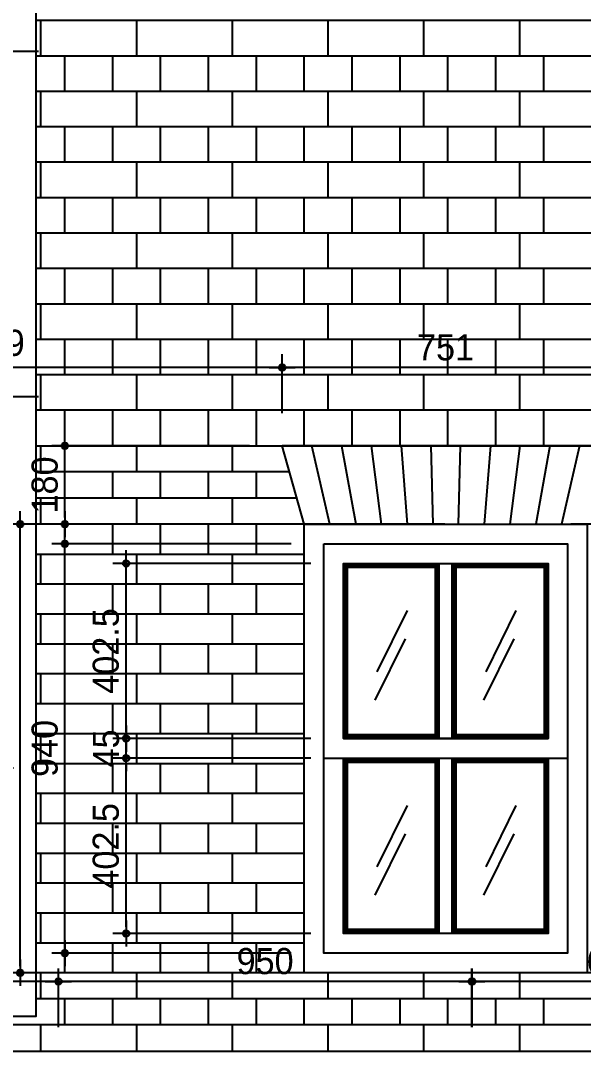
# Model space of a CAD drawing. Extents: x 206170 to 218785, y -171230 to -162320.
# Drawn here: x 210436 to 211729, y -169727 to -167360 of the extents above; entities that cross this region are included whole.
import ezdxf

# ---------------------------------------------------------------- set-up
doc = ezdxf.new("R2010")
doc.units = 0
doc.header["$LTSCALE"] = 50
doc.header["$MEASUREMENT"] = 0
doc.header["$PDMODE"] = 35
doc.header["$PDSIZE"] = -10
doc.layers.get('0').update_dxf_attribs({"linetype": 'CONTINUOUS'})
doc.layers.get('DEFPOINTS').update_dxf_attribs({"linetype": 'CONTINUOUS'})
for name, color, linetype in [('COL', 2, 'CONTINUOUS'), ('ele-3', 6, 'CONTINUOUS'), ('h', 5, 'CONTINUOUS'), ('HAT', 5, 'CONTINUOUS'), ('WID', 4, 'CONTINUOUS')]:
    doc.layers.add(name, color=color, linetype=linetype)
doc.styles.add('현창', font='HYWULM_0.TTF')
doc.dimstyles.new('ISO-25', dxfattribs={"dimscale": 20, "dimtxt": 4, "dimasz": 1, "dimexe": 2, "dimexo": 5, "dimtad": 1, "dimlunit": 6, "dimtxsty": '현창', "dimblk": 'DIMDOT', "dimcen": 2.5, "dimadec": 0, "dimazin": 0, "dimtfac": 1, "dimtmove": 0, "dimatfit": 3, "dimldrblk": 'DIMDOT', "dimfxl": 1, "dimarcsym": 0})

# ---------------------------------------------------------------- blocks, each defined once
blk = doc.blocks.new('DIMDOT')
at = {"linetype": 'Continuous'}
blk.add_line((-2, 0), (2, 0), dxfattribs=at)
for radius in [0.5, 0.25]:
    blk.add_circle((0, 0), radius, dxfattribs=at)
blk = doc.blocks.new('*D22')
at = {"color": 0, "lineweight": -2}
for p, q in [((210962.1, -168335.9), (210508, -168335.9)), ((210538, -168500.9), (210538, -168350.9)), ((210962.1, -168515.9), (210508, -168515.9))]:
    blk.add_line(p, q, dxfattribs=at)
at = {"layer": 'DEFPOINTS', "color": 0}
for p in [(210538, -168335.9), (211037.1, -168335.9), (211037.1, -168515.9)]:
    blk.add_point(p, dxfattribs=at)
at = {"color": 0, "lineweight": -2, "xscale": 15, "yscale": 15, "zscale": 15}
for p, rotation in [((210538, -168335.9), 90), ((210538, -168515.9), 270)]:
    blk.add_blockref('DIMDOT', p, dxfattribs=dict(at, rotation=rotation))
at = {"color": 0, "insert": (210491.8, -168425.9), "char_height": 60, "attachment_point": 5, "rotation": 90, "style": '현창'}
blk.add_mtext('180', dxfattribs=at)
blk = doc.blocks.new('*D25')
at = {"color": 0, "lineweight": -2}
for p, q in [((211013, -168515.9), (210405.4, -168515.9)), ((210435.4, -169530.9), (210435.4, -168530.9)), ((211013, -169545.9), (210405.4, -169545.9))]:
    blk.add_line(p, q, dxfattribs=at)
at = {"layer": 'DEFPOINTS', "color": 0}
for p in [(210435.4, -168515.9), (211088, -168515.9), (211088, -169545.9)]:
    blk.add_point(p, dxfattribs=at)
at = {"color": 0, "lineweight": -2, "xscale": 15, "yscale": 15, "zscale": 15}
for p, rotation in [((210435.4, -168515.9), 90), ((210435.4, -169545.9), 270)]:
    blk.add_blockref('DIMDOT', p, dxfattribs=dict(at, rotation=rotation))
at = {"color": 0, "insert": (210384.6, -169030.9), "char_height": 60, "attachment_point": 5, "rotation": 90, "style": '현창'}
blk.add_mtext('1,030', dxfattribs=at)
blk = doc.blocks.new('*D26')
at = {"color": 0, "lineweight": -2}
for p, q in [((211103, -168605.9), (210648.5, -168605.9)), ((210678.5, -168993.4), (210678.5, -168620.9)), ((211103, -169008.4), (210648.5, -169008.4))]:
    blk.add_line(p, q, dxfattribs=at)
at = {"layer": 'DEFPOINTS', "color": 0}
for p in [(210678.5, -168605.9), (211178, -168605.9), (211178, -169008.4)]:
    blk.add_point(p, dxfattribs=at)
at = {"color": 0, "lineweight": -2, "xscale": 15, "yscale": 15, "zscale": 15}
for p, rotation in [((210678.5, -168605.9), 90), ((210678.5, -169008.4), 270)]:
    blk.add_blockref('DIMDOT', p, dxfattribs=dict(at, rotation=rotation))
at = {"color": 0, "insert": (210632.3, -168807.1), "char_height": 60, "attachment_point": 5, "rotation": 90, "style": '현창'}
blk.add_mtext('402.5', dxfattribs=at)
blk = doc.blocks.new('*D27')
at = {"color": 0, "lineweight": -2}
for p, q in [((211058, -168560.9), (210508, -168560.9)), ((210538, -169485.9), (210538, -168575.9)), ((211058, -169500.9), (210508, -169500.9))]:
    blk.add_line(p, q, dxfattribs=at)
at = {"layer": 'DEFPOINTS', "color": 0}
for p in [(210538, -168560.9), (211133, -168560.9), (211133, -169500.9)]:
    blk.add_point(p, dxfattribs=at)
at = {"color": 0, "lineweight": -2, "xscale": 15, "yscale": 15, "zscale": 15}
for p, rotation in [((210538, -168560.9), 90), ((210538, -169500.9), 270)]:
    blk.add_blockref('DIMDOT', p, dxfattribs=dict(at, rotation=rotation))
at = {"color": 0, "insert": (210491.8, -169030.9), "char_height": 60, "attachment_point": 5, "rotation": 90, "style": '현창'}
blk.add_mtext('940', dxfattribs=at)
blk = doc.blocks.new('*D28')
at = {"color": 0, "lineweight": -2}
for p, q in [((210678.5, -168993.4), (210678.5, -168978.4)), ((211103, -169008.4), (210648.5, -169008.4)), ((210678.5, -169053.4), (210678.5, -169008.4)), ((211103, -169053.4), (210648.5, -169053.4)), ((210678.5, -169068.4), (210678.5, -169083.4))]:
    blk.add_line(p, q, dxfattribs=at)
at = {"layer": 'DEFPOINTS', "color": 0}
for p in [(210678.5, -169008.4), (211178, -169008.4), (211178, -169053.4)]:
    blk.add_point(p, dxfattribs=at)
at = {"color": 0, "lineweight": -2, "xscale": 15, "yscale": 15, "zscale": 15}
for p, rotation in [((210678.5, -169008.4), 270), ((210678.5, -169053.4), 90)]:
    blk.add_blockref('DIMDOT', p, dxfattribs=dict(at, rotation=rotation))
at = {"color": 0, "insert": (210632.9, -169030.9), "char_height": 60, "attachment_point": 5, "rotation": 90, "style": '현창'}
blk.add_mtext('45', dxfattribs=at)
blk = doc.blocks.new('*D29')
at = {"color": 0, "lineweight": -2}
for p, q in [((211103, -169053.4), (210648.5, -169053.4)), ((210678.5, -169440.9), (210678.5, -169068.4)), ((211103, -169455.9), (210648.5, -169455.9))]:
    blk.add_line(p, q, dxfattribs=at)
at = {"layer": 'DEFPOINTS', "color": 0}
for p in [(210678.5, -169053.4), (211178, -169053.4), (211178, -169455.9)]:
    blk.add_point(p, dxfattribs=at)
at = {"color": 0, "lineweight": -2, "xscale": 15, "yscale": 15, "zscale": 15}
for p, rotation in [((210678.5, -169053.4), 90), ((210678.5, -169455.9), 270)]:
    blk.add_blockref('DIMDOT', p, dxfattribs=dict(at, rotation=rotation))
at = {"color": 0, "insert": (210632.3, -169254.6), "char_height": 60, "attachment_point": 5, "rotation": 90, "style": '현창'}
blk.add_mtext('402.5', dxfattribs=at)
blk = doc.blocks.new('*D30')
at = {"color": 0, "lineweight": -2}
for p, q in [((211037.1, -168260.9), (211037.1, -168125.9)), ((211788.1, -168260.9), (211788.1, -168125.9)), ((211773.1, -168155.9), (211052.1, -168155.9))]:
    blk.add_line(p, q, dxfattribs=at)
at = {"layer": 'DEFPOINTS', "color": 0}
for p in [(211037.1, -168155.9), (211037.1, -168335.9), (211788.1, -168335.9)]:
    blk.add_point(p, dxfattribs=at)
at = {"color": 0, "lineweight": -2, "xscale": 15, "yscale": 15, "zscale": 15, "rotation": 180}
blk.add_blockref('DIMDOT', (211037.1, -168155.9), dxfattribs=at)
at = {"color": 0, "lineweight": -2, "xscale": 15, "yscale": 15, "zscale": 15}
blk.add_blockref('DIMDOT', (211788.1, -168155.9), dxfattribs=at)
at = {"color": 0, "insert": (211412.6, -168110.3), "char_height": 60, "attachment_point": 5, "style": '현창'}
blk.add_mtext('751', dxfattribs=at)
blk = doc.blocks.new('*D35')
at = {"color": 0, "lineweight": -2}
for p, q in [((209598, -169670.9), (209598, -169535.9)), ((210523, -169670.9), (210523, -169535.9)), ((210508, -169565.9), (209613, -169565.9))]:
    blk.add_line(p, q, dxfattribs=at)
at = {"layer": 'DEFPOINTS', "color": 0}
for p in [(209598, -169565.9), (209598, -169745.9), (210523, -169745.9)]:
    blk.add_point(p, dxfattribs=at)
at = {"color": 0, "lineweight": -2, "xscale": 15, "yscale": 15, "zscale": 15, "rotation": 180}
blk.add_blockref('DIMDOT', (209598, -169565.9), dxfattribs=at)
at = {"color": 0, "lineweight": -2, "xscale": 15, "yscale": 15, "zscale": 15}
blk.add_blockref('DIMDOT', (210523, -169565.9), dxfattribs=at)
at = {"color": 0, "insert": (210060.5, -169519.7), "char_height": 60, "attachment_point": 5, "style": '현창'}
blk.add_mtext('925', dxfattribs=at)
blk = doc.blocks.new('*D36')
at = {"color": 0, "lineweight": -2}
for p, q in [((210523, -169670.9), (210523, -169535.9)), ((211473, -169670.9), (211473, -169535.9)), ((211458, -169565.9), (210538, -169565.9))]:
    blk.add_line(p, q, dxfattribs=at)
at = {"layer": 'DEFPOINTS', "color": 0}
for p in [(210523, -169565.9), (210523, -169745.9), (211473, -169745.9)]:
    blk.add_point(p, dxfattribs=at)
at = {"color": 0, "lineweight": -2, "xscale": 15, "yscale": 15, "zscale": 15, "rotation": 180}
blk.add_blockref('DIMDOT', (210523, -169565.9), dxfattribs=at)
at = {"color": 0, "lineweight": -2, "xscale": 15, "yscale": 15, "zscale": 15}
blk.add_blockref('DIMDOT', (211473, -169565.9), dxfattribs=at)
at = {"color": 0, "insert": (210998, -169519.6), "char_height": 60, "attachment_point": 5, "style": '현창'}
blk.add_mtext('950', dxfattribs=at)
blk = doc.blocks.new('*D37')
at = {"color": 0, "lineweight": -2}
for p, q in [((211473.8, -169670.9), (211473.8, -169535.9)), ((212131.8, -169670.9), (212131.8, -169535.9)), ((212116.8, -169565.9), (211488.8, -169565.9))]:
    blk.add_line(p, q, dxfattribs=at)
at = {"layer": 'DEFPOINTS', "color": 0}
for p in [(211473.8, -169565.9), (211473.8, -169745.9), (212131.8, -169745.9)]:
    blk.add_point(p, dxfattribs=at)
at = {"color": 0, "lineweight": -2, "xscale": 15, "yscale": 15, "zscale": 15, "rotation": 180}
blk.add_blockref('DIMDOT', (211473.8, -169565.9), dxfattribs=at)
at = {"color": 0, "lineweight": -2, "xscale": 15, "yscale": 15, "zscale": 15}
blk.add_blockref('DIMDOT', (212131.8, -169565.9), dxfattribs=at)
at = {"color": 0, "insert": (211802.4, -169519.6), "char_height": 60, "attachment_point": 5, "style": '현창'}
blk.add_mtext('658', dxfattribs=at)
blk = doc.blocks.new('*D48')
at = {"color": 0, "lineweight": -2}
for p, q in [((209658.1, -168260.9), (209658.1, -168125.9)), ((211037.1, -168260.9), (211037.1, -168125.9)), ((211022.1, -168155.9), (209673.1, -168155.9))]:
    blk.add_line(p, q, dxfattribs=at)
at = {"layer": 'DEFPOINTS', "color": 0}
for p in [(209658.1, -168155.9), (209658.1, -168335.9), (211037.1, -168335.9)]:
    blk.add_point(p, dxfattribs=at)
at = {"color": 0, "lineweight": -2, "xscale": 15, "yscale": 15, "zscale": 15, "rotation": 180}
blk.add_blockref('DIMDOT', (209658.1, -168155.9), dxfattribs=at)
at = {"color": 0, "lineweight": -2, "xscale": 15, "yscale": 15, "zscale": 15}
blk.add_blockref('DIMDOT', (211037.1, -168155.9), dxfattribs=at)
at = {"color": 0, "insert": (210347.6, -168105.1), "char_height": 60, "attachment_point": 5, "style": '현창'}
blk.add_mtext('1,379', dxfattribs=at)

msp = doc.modelspace()

# ---------------------------------------------------------------- linework, layer by layer
at = {"layer": 'COL'}
for p, q in [((210477.096, -167430.767), (210392.096, -167430.767)), ((210477.096, -167430.767), (210392.096, -167430.767)), ((210477.096, -168223.743), (210392.096, -168223.743))]:
    msp.add_line(p, q, dxfattribs=at)
at = {"layer": 'ele-3'}
for p, q in [((210472.096, -168335.887), (211410.785, -168335.887)), ((211410.785, -168335.887), (212778.035, -168335.887)), ((211054.103, -168395.887), (210472.096, -168395.887)), ((211071.069, -168455.887), (210472.096, -168455.887)), ((211410.785, -168515.887), (210472.096, -168515.887)), ((212131.822, -168515.887), (211700.232, -168515.887)), ((211410.785, -169545.887), (210472.096, -169545.887)), ((211088.035, -169545.887), (210472.096, -169545.887)), ((212131.822, -169545.887), (211410.785, -169545.887)), ((211410.785, -169605.887), (210472.096, -169605.887)), ((211410.785, -169605.887), (210472.096, -169605.887)), ((212131.822, -169605.887), (211410.785, -169605.887)), ((212131.822, -169665.887), (209658.035, -169665.887))]:
    msp.add_line(p, q, dxfattribs=at)
for points in [[(210397.096, -163465.887), (210397.096, -169645.887), (210472.096, -169645.887), (210472.096, -163465.887)], [(210483.035, -168395.887), (210483.035, -168335.887)], [(210703.035, -168395.887), (210703.035, -168335.887)], [(210923.035, -168395.887), (210923.035, -168335.887)], [(210538.035, -168455.887), (210538.035, -168395.887)], [(210538.035, -168455.887), (210538.035, -168395.887)], [(210648.035, -168455.887), (210648.035, -168395.887)], [(210758.035, -168455.887), (210758.035, -168395.887)], [(210868.035, -168455.887), (210868.035, -168395.887)], [(210978.035, -168455.887), (210978.035, -168395.887)], [(210483.035, -168515.887), (210483.035, -168455.887)], [(210703.035, -168515.887), (210703.035, -168455.887)], [(210923.035, -168515.887), (210923.035, -168455.887)], [(210483.035, -169605.887), (210483.035, -169545.887)], [(210483.035, -169605.887), (210483.035, -169545.887)], [(210703.035, -169605.887), (210703.035, -169545.887)], [(210923.035, -169605.887), (210923.035, -169545.887)], [(211143.035, -169605.887), (211143.035, -169545.887)], [(211363.035, -169605.887), (211363.035, -169545.887)], [(211583.035, -169605.887), (211583.035, -169545.887)], [(210538.035, -169665.887), (210538.035, -169605.887)], [(210538.035, -169665.887), (210538.035, -169605.887)], [(210648.035, -169665.887), (210648.035, -169605.887)], [(210758.035, -169665.887), (210758.035, -169605.887)], [(210868.035, -169665.887), (210868.035, -169605.887)], [(210978.035, -169665.887), (210978.035, -169605.887)], [(211088.035, -169665.887), (211088.035, -169605.887)], [(211198.035, -169665.887), (211198.035, -169605.887)], [(211308.035, -169665.887), (211308.035, -169605.887)], [(211418.035, -169665.887), (211418.035, -169605.887)], [(211528.035, -169665.887), (211528.035, -169605.887)], [(211638.035, -169665.887), (211638.035, -169605.887)], [(210483.035, -169725.887), (210483.035, -169665.887)], [(210703.035, -169725.887), (210703.035, -169665.887)], [(210703.035, -169725.887), (210703.035, -169665.887)], [(210923.035, -169725.887), (210923.035, -169665.887)], [(210923.035, -169725.887), (210923.035, -169665.887)], [(211143.035, -169725.887), (211143.035, -169665.887)], [(211143.035, -169725.887), (211143.035, -169665.887)], [(211363.035, -169725.887), (211363.035, -169665.887)], [(211363.035, -169725.887), (211363.035, -169665.887)], [(211583.035, -169725.887), (211583.035, -169665.887)], [(211583.035, -169725.887), (211583.035, -169665.887)]]:
    msp.add_lwpolyline(points, dxfattribs=at)
at = {"layer": 'h'}
for p, q in [((211410.785, -167359.661), (210472.096, -167359.661)), ((216579.977, -167359.661), (211410.785, -167359.661)), ((211410.785, -167441.013), (210472.096, -167441.013)), ((216579.977, -167441.013), (211410.785, -167441.013)), ((211410.785, -167522.365), (210472.096, -167522.365)), ((216579.977, -167522.365), (211410.785, -167522.365)), ((211410.785, -167603.717), (210472.096, -167603.717)), ((216579.977, -167603.717), (211410.785, -167603.717)), ((211410.785, -167685.07), (210472.096, -167685.07)), ((216579.977, -167685.07), (211410.785, -167685.07)), ((211410.785, -167766.422), (210472.096, -167766.422)), ((216579.977, -167766.422), (211410.785, -167766.422)), ((211410.785, -167847.774), (210472.096, -167847.774)), ((216579.977, -167847.774), (211410.785, -167847.774)), ((211410.785, -167929.126), (210472.096, -167929.126)), ((216579.977, -167929.126), (211410.785, -167929.126)), ((211410.785, -168010.478), (210472.096, -168010.478)), ((216579.977, -168010.478), (211410.785, -168010.478)), ((211410.785, -168091.83), (210472.096, -168091.83)), ((216579.977, -168091.83), (211410.785, -168091.83)), ((211410.785, -168173.183), (210472.096, -168173.183)), ((215219.539, -168173.183), (211410.785, -168173.183)), ((211410.785, -168254.535), (210472.096, -168254.535)), ((212983.035, -168254.535), (211410.785, -168254.535)), ((211147.125, -168515.887), (211105.482, -168335.887)), ((211173.827, -168335.887), (211206.216, -168515.887)), ((211265.307, -168515.887), (211242.172, -168335.887)), ((211310.517, -168335.887), (211324.398, -168515.887)), ((211378.862, -168335.887), (211383.489, -168515.887)), ((211442.58, -168515.887), (211447.207, -168335.887)), ((211515.552, -168335.887), (211501.671, -168515.887)), ((211560.762, -168515.887), (211583.897, -168335.887)), ((211652.242, -168335.887), (211619.853, -168515.887)), ((211720.587, -168335.887), (211678.944, -168515.887)), ((210472.096, -168584.554), (211088.035, -168584.554)), ((210472.096, -168653.22), (211088.035, -168653.22)), ((210472.096, -168721.887), (211088.035, -168721.887)), ((211324.454, -168714.456), (211254.881, -168855.158)), ((211574.454, -168714.456), (211504.881, -168855.158)), ((211319.711, -168779.275), (211250.138, -168919.977)), ((211569.711, -168779.275), (211500.138, -168919.977)), ((210472.096, -168790.554), (211088.035, -168790.554)), ((210472.096, -168859.22), (211088.035, -168859.22)), ((210472.096, -168927.887), (211088.035, -168927.887)), ((210472.096, -168996.554), (211088.035, -168996.554)), ((210472.096, -169065.22), (211088.035, -169065.22)), ((210472.096, -169133.887), (211088.035, -169133.887)), ((211324.454, -169161.956), (211254.881, -169302.658)), ((211574.454, -169161.956), (211504.881, -169302.658)), ((210472.096, -169202.554), (211088.035, -169202.554)), ((211319.711, -169226.775), (211250.138, -169367.477)), ((211569.711, -169226.775), (211500.138, -169367.477)), ((210472.096, -169271.22), (211088.035, -169271.22)), ((210472.096, -169339.887), (211088.035, -169339.887)), ((210472.096, -169408.554), (211088.035, -169408.554)), ((210472.096, -169477.22), (211088.035, -169477.22))]:
    msp.add_line(p, q, dxfattribs=at)
for points in [[(210483.035, -167441.013), (210483.035, -167359.661)], [(210703.035, -167441.013), (210703.035, -167359.661)], [(210923.035, -167441.013), (210923.035, -167359.661)], [(211143.035, -167441.013), (211143.035, -167359.661)], [(211363.035, -167441.013), (211363.035, -167359.661)], [(211583.035, -167441.013), (211583.035, -167359.661)], [(210538.035, -167522.365), (210538.035, -167441.013)], [(210648.035, -167522.365), (210648.035, -167441.013)], [(210758.035, -167522.365), (210758.035, -167441.013)], [(210868.035, -167522.365), (210868.035, -167441.013)], [(210978.035, -167522.365), (210978.035, -167441.013)], [(211088.035, -167522.365), (211088.035, -167441.013)], [(211198.035, -167522.365), (211198.035, -167441.013)], [(211308.035, -167522.365), (211308.035, -167441.013)], [(211418.035, -167522.365), (211418.035, -167441.013)], [(211528.035, -167522.365), (211528.035, -167441.013)], [(211638.035, -167522.365), (211638.035, -167441.013)], [(210483.035, -167603.717), (210483.035, -167522.365)], [(210703.035, -167603.717), (210703.035, -167522.365)], [(210923.035, -167603.717), (210923.035, -167522.365)], [(211143.035, -167603.717), (211143.035, -167522.365)], [(211363.035, -167603.717), (211363.035, -167522.365)], [(211583.035, -167603.717), (211583.035, -167522.365)], [(210538.035, -167685.07), (210538.035, -167603.717)], [(210648.035, -167685.07), (210648.035, -167603.717)], [(210758.035, -167685.07), (210758.035, -167603.717)], [(210868.035, -167685.07), (210868.035, -167603.717)], [(210978.035, -167685.07), (210978.035, -167603.717)], [(211088.035, -167685.07), (211088.035, -167603.717)], [(211198.035, -167685.07), (211198.035, -167603.717)], [(211308.035, -167685.07), (211308.035, -167603.717)], [(211418.035, -167685.07), (211418.035, -167603.717)], [(211528.035, -167685.07), (211528.035, -167603.717)], [(211638.035, -167685.07), (211638.035, -167603.717)], [(210483.035, -167766.422), (210483.035, -167685.07)], [(210703.035, -167766.422), (210703.035, -167685.07)], [(210923.035, -167766.422), (210923.035, -167685.07)], [(211143.035, -167766.422), (211143.035, -167685.07)], [(211363.035, -167766.422), (211363.035, -167685.07)], [(211583.035, -167766.422), (211583.035, -167685.07)], [(210538.035, -167847.774), (210538.035, -167766.422)], [(210648.035, -167847.774), (210648.035, -167766.422)], [(210758.035, -167847.774), (210758.035, -167766.422)], [(210868.035, -167847.774), (210868.035, -167766.422)], [(210978.035, -167847.774), (210978.035, -167766.422)], [(211088.035, -167847.774), (211088.035, -167766.422)], [(211198.035, -167847.774), (211198.035, -167766.422)], [(211308.035, -167847.774), (211308.035, -167766.422)], [(211418.035, -167847.774), (211418.035, -167766.422)], [(211528.035, -167847.774), (211528.035, -167766.422)], [(211638.035, -167847.774), (211638.035, -167766.422)], [(210483.035, -167929.126), (210483.035, -167847.774)], [(210703.035, -167929.126), (210703.035, -167847.774)], [(210923.035, -167929.126), (210923.035, -167847.774)], [(211143.035, -167929.126), (211143.035, -167847.774)], [(211363.035, -167929.126), (211363.035, -167847.774)], [(211583.035, -167929.126), (211583.035, -167847.774)], [(210538.035, -168010.478), (210538.035, -167929.126)], [(210648.035, -168010.478), (210648.035, -167929.126)], [(210758.035, -168010.478), (210758.035, -167929.126)], [(210868.035, -168010.478), (210868.035, -167929.126)], [(210978.035, -168010.478), (210978.035, -167929.126)], [(211088.035, -168010.478), (211088.035, -167929.126)], [(211198.035, -168010.478), (211198.035, -167929.126)], [(211308.035, -168010.478), (211308.035, -167929.126)], [(211418.035, -168010.478), (211418.035, -167929.126)], [(211528.035, -168010.478), (211528.035, -167929.126)], [(211638.035, -168010.478), (211638.035, -167929.126)], [(210483.035, -168091.83), (210483.035, -168010.478)], [(210703.035, -168091.83), (210703.035, -168010.478)], [(210923.035, -168091.83), (210923.035, -168010.478)], [(211143.035, -168091.83), (211143.035, -168010.478)], [(211363.035, -168091.83), (211363.035, -168010.478)], [(211583.035, -168091.83), (211583.035, -168010.478)], [(210538.035, -168173.183), (210538.035, -168091.83)], [(210648.035, -168173.183), (210648.035, -168091.83)], [(210758.035, -168173.183), (210758.035, -168091.83)], [(210868.035, -168173.183), (210868.035, -168091.83)], [(210978.035, -168173.183), (210978.035, -168091.83)], [(211088.035, -168173.183), (211088.035, -168091.83)], [(211198.035, -168173.183), (211198.035, -168091.83)], [(211308.035, -168173.183), (211308.035, -168091.83)], [(211418.035, -168173.183), (211418.035, -168091.83)], [(211528.035, -168173.183), (211528.035, -168091.83)], [(211638.035, -168173.183), (211638.035, -168091.83)], [(210483.035, -168254.535), (210483.035, -168173.183)], [(210703.035, -168254.535), (210703.035, -168173.183)], [(210923.035, -168254.535), (210923.035, -168173.183)], [(211143.035, -168254.535), (211143.035, -168173.183)], [(211363.035, -168254.535), (211363.035, -168173.183)], [(211583.035, -168254.535), (211583.035, -168173.183)], [(210538.035, -168335.887), (210538.035, -168254.535)], [(210648.035, -168335.887), (210648.035, -168254.535)], [(210758.035, -168335.887), (210758.035, -168254.535)], [(210868.035, -168335.887), (210868.035, -168254.535)], [(210978.035, -168335.887), (210978.035, -168254.535)], [(211088.035, -168335.887), (211088.035, -168254.535)], [(211198.035, -168335.887), (211198.035, -168254.535)], [(211308.035, -168335.887), (211308.035, -168254.535)], [(211418.035, -168335.887), (211418.035, -168254.535)], [(211528.035, -168335.887), (211528.035, -168254.535)], [(211638.035, -168335.887), (211638.035, -168254.535)], [(210538.035, -168584.554), (210538.035, -168515.887)], [(210538.035, -168584.554), (210538.035, -168515.887)], [(210648.035, -168584.554), (210648.035, -168515.887)], [(210758.035, -168584.554), (210758.035, -168515.887)], [(210868.035, -168584.554), (210868.035, -168515.887)], [(210978.035, -168584.554), (210978.035, -168515.887)], [(211088.035, -168584.554), (211088.035, -168515.887)], [(210483.035, -168653.22), (210483.035, -168584.554)], [(210703.035, -168653.22), (210703.035, -168584.554)], [(210923.035, -168653.22), (210923.035, -168584.554)], [(210538.035, -168721.887), (210538.035, -168653.22)], [(210538.035, -168721.887), (210538.035, -168653.22)], [(210648.035, -168721.887), (210648.035, -168653.22)], [(210758.035, -168721.887), (210758.035, -168653.22)], [(210868.035, -168721.887), (210868.035, -168653.22)], [(210978.035, -168721.887), (210978.035, -168653.22)], [(211088.035, -168721.887), (211088.035, -168653.22)], [(210483.035, -168790.554), (210483.035, -168721.887)], [(210703.035, -168790.554), (210703.035, -168721.887)], [(210923.035, -168790.554), (210923.035, -168721.887)], [(210538.035, -168859.22), (210538.035, -168790.554)], [(210538.035, -168859.22), (210538.035, -168790.554)], [(210648.035, -168859.22), (210648.035, -168790.554)], [(210758.035, -168859.22), (210758.035, -168790.554)], [(210868.035, -168859.22), (210868.035, -168790.554)], [(210978.035, -168859.22), (210978.035, -168790.554)], [(211088.035, -168859.22), (211088.035, -168790.554)], [(210483.035, -168927.887), (210483.035, -168859.22)], [(210703.035, -168927.887), (210703.035, -168859.22)], [(210923.035, -168927.887), (210923.035, -168859.22)], [(210538.035, -168996.554), (210538.035, -168927.887)], [(210538.035, -168996.554), (210538.035, -168927.887)], [(210648.035, -168996.554), (210648.035, -168927.887)], [(210758.035, -168996.554), (210758.035, -168927.887)], [(210868.035, -168996.554), (210868.035, -168927.887)], [(210978.035, -168996.554), (210978.035, -168927.887)], [(211088.035, -168996.554), (211088.035, -168927.887)], [(210483.035, -169065.22), (210483.035, -168996.554)], [(210703.035, -169065.22), (210703.035, -168996.554)], [(210923.035, -169065.22), (210923.035, -168996.554)], [(210538.035, -169133.887), (210538.035, -169065.22)], [(210538.035, -169133.887), (210538.035, -169065.22)], [(210648.035, -169133.887), (210648.035, -169065.22)], [(210758.035, -169133.887), (210758.035, -169065.22)], [(210868.035, -169133.887), (210868.035, -169065.22)], [(210978.035, -169133.887), (210978.035, -169065.22)], [(211088.035, -169133.887), (211088.035, -169065.22)], [(210483.035, -169202.554), (210483.035, -169133.887)], [(210703.035, -169202.554), (210703.035, -169133.887)], [(210923.035, -169202.554), (210923.035, -169133.887)], [(210538.035, -169271.22), (210538.035, -169202.554)], [(210538.035, -169271.22), (210538.035, -169202.554)], [(210648.035, -169271.22), (210648.035, -169202.554)], [(210758.035, -169271.22), (210758.035, -169202.554)], [(210868.035, -169271.22), (210868.035, -169202.554)], [(210978.035, -169271.22), (210978.035, -169202.554)], [(211088.035, -169271.22), (211088.035, -169202.554)], [(210483.035, -169339.887), (210483.035, -169271.22)], [(210703.035, -169339.887), (210703.035, -169271.22)], [(210923.035, -169339.887), (210923.035, -169271.22)], [(210538.035, -169408.554), (210538.035, -169339.887)], [(210538.035, -169408.554), (210538.035, -169339.887)], [(210648.035, -169408.554), (210648.035, -169339.887)], [(210758.035, -169408.554), (210758.035, -169339.887)], [(210868.035, -169408.554), (210868.035, -169339.887)], [(210978.035, -169408.554), (210978.035, -169339.887)], [(211088.035, -169408.554), (211088.035, -169339.887)], [(210483.035, -169477.22), (210483.035, -169408.554)], [(210703.035, -169477.22), (210703.035, -169408.554)], [(210923.035, -169477.22), (210923.035, -169408.554)], [(210538.035, -169545.887), (210538.035, -169477.22)], [(210538.035, -169545.887), (210538.035, -169477.22)], [(210648.035, -169545.887), (210648.035, -169477.22)], [(210758.035, -169545.887), (210758.035, -169477.22)], [(210868.035, -169545.887), (210868.035, -169477.22)], [(210978.035, -169545.887), (210978.035, -169477.22)], [(211088.035, -169545.887), (211088.035, -169477.22)]]:
    msp.add_lwpolyline(points, dxfattribs=at)
at = {"layer": 'HAT'}
for p, q in [((211187.035, -168614.887), (211178.035, -168605.887)), ((211389.035, -168614.887), (211398.035, -168605.887)), ((211437.035, -168614.887), (211428.035, -168605.887)), ((211639.035, -168614.887), (211648.035, -168605.887)), ((211187.035, -168999.387), (211178.035, -169008.387)), ((211389.035, -168999.387), (211398.035, -169008.387)), ((211437.035, -168999.387), (211428.035, -169008.387)), ((211639.035, -168999.387), (211648.035, -169008.387)), ((211187.035, -169062.387), (211178.035, -169053.387)), ((211389.035, -169062.387), (211398.035, -169053.387)), ((211437.035, -169062.387), (211428.035, -169053.387)), ((211639.035, -169062.387), (211648.035, -169053.387)), ((211187.035, -169446.887), (211178.035, -169455.887)), ((211389.035, -169446.887), (211398.035, -169455.887)), ((211437.035, -169446.887), (211428.035, -169455.887)), ((211639.035, -169446.887), (211648.035, -169455.887)), ((209658.035, -169725.887), (212131.822, -169725.887))]:
    msp.add_line(p, q, dxfattribs=at)
for points in [[(211181.035, -168608.887), (211395.035, -168608.887), (211395.035, -169005.387), (211181.035, -169005.387)], [(211184.035, -168611.887), (211392.035, -168611.887), (211392.035, -169002.387), (211184.035, -169002.387)], [(211187.035, -168614.887), (211389.035, -168614.887), (211389.035, -168999.387), (211187.035, -168999.387)], [(211431.035, -168608.887), (211645.035, -168608.887), (211645.035, -169005.387), (211431.035, -169005.387)], [(211434.035, -168611.887), (211642.035, -168611.887), (211642.035, -169002.387), (211434.035, -169002.387)], [(211437.035, -168614.887), (211639.035, -168614.887), (211639.035, -168999.387), (211437.035, -168999.387)], [(211181.035, -169056.387), (211395.035, -169056.387), (211395.035, -169452.887), (211181.035, -169452.887)], [(211184.035, -169059.387), (211392.035, -169059.387), (211392.035, -169449.887), (211184.035, -169449.887)], [(211187.035, -169062.387), (211389.035, -169062.387), (211389.035, -169446.887), (211187.035, -169446.887)], [(211431.035, -169056.387), (211645.035, -169056.387), (211645.035, -169452.887), (211431.035, -169452.887)], [(211434.035, -169059.387), (211642.035, -169059.387), (211642.035, -169449.887), (211434.035, -169449.887)], [(211437.035, -169062.387), (211639.035, -169062.387), (211639.035, -169446.887), (211437.035, -169446.887)]]:
    msp.add_lwpolyline(points, close=True, dxfattribs=at)
at = {"layer": 'WID'}
for p, q in [((211088.035, -168515.887), (211037.137, -168335.887)), ((211788.932, -168335.887), (211037.137, -168335.887)), ((211398.035, -169008.387), (211398.035, -168605.887)), ((211428.035, -169008.387), (211428.035, -168605.887)), ((211178.035, -169008.387), (211648.035, -169008.387)), ((211133.035, -169053.387), (211693.035, -169053.387)), ((211398.035, -169455.887), (211398.035, -169053.387)), ((211428.035, -169455.887), (211428.035, -169053.387))]:
    msp.add_line(p, q, dxfattribs=at)
for points in [[(211088.035, -168515.887), (211738.035, -168515.887), (211738.035, -169545.887), (211088.035, -169545.887)], [(211133.035, -168560.887), (211693.035, -168560.887), (211693.035, -169500.887), (211133.035, -169500.887)], [(211133.035, -168560.887), (211693.035, -168560.887), (211693.035, -169500.887), (211133.035, -169500.887)]]:
    msp.add_lwpolyline(points, close=True, dxfattribs=at)
for points in [[(211178.035, -169008.387), (211178.035, -168605.887), (211648.035, -168605.887), (211648.035, -169008.387)], [(211648.035, -168605.887), (211648.035, -169008.387), (211178.035, -169008.387), (211178.035, -168605.887)], [(211648.035, -169053.387), (211648.035, -169455.887), (211178.035, -169455.887), (211178.035, -169053.387)]]:
    msp.add_lwpolyline(points, dxfattribs=at)

# ---------------------------------------------------------------- dimensions: what is measured, and where the dimension line sits
for base, p1, p2, angle, picture, middle in [((209658.135, -168155.887), (211037.137, -168335.887), (209658.135, -168335.887), 180, '*D48', (210347.586, -168155.887)), ((211037.13705, -168155.88685), (211788.14197, -168335.88685), (211037.13705, -168335.88685), 180, '*D30', (211412.63951, -168155.88685)), ((210538.035, -168335.887), (211037.137, -168515.89), (211037.137, -168335.887), 90, '*D22', (210538.035, -168425.885)), ((210435.356, -168515.887), (211088.035, -169545.887), (211088.035, -168515.887), 90, '*D25', (210435.356, -169030.887)), ((210538.035, -168560.887), (211133.035, -169500.887), (211133.035, -168560.887), 90, '*D27', (210538.035, -169030.887)), ((210678.462, -168605.887), (211178.035, -169008.387), (211178.035, -168605.887), 90, '*D26', (210678.462, -168807.137)), ((210678.462, -169008.387), (211178.035, -169053.387), (211178.035, -169008.387), 90, '*D28', (210678.462, -169030.887)), ((210678.462, -169053.387), (211178.035, -169455.887), (211178.035, -169053.387), 90, '*D29', (210678.462, -169254.637)), ((209598.035, -169565.887), (210523.035, -169745.887), (209598.035, -169745.887), 180, '*D35', (210060.535, -169565.887)), ((210523.035, -169565.887), (211473.035, -169745.887), (210523.035, -169745.887), 180, '*D36', (210998.035, -169565.887)), ((211473.825, -169565.887), (212131.822, -169745.887), (211473.825, -169745.887), 180, '*D37', (211802.428, -169565.887))]:
    dim = msp.add_linear_dim(base=base, p1=p1, p2=p2, angle=angle, dimstyle='ISO-25', override={"dimscale": 15, "dimtxt": 4, "dimasz": 1, "dimexe": 2, "dimexo": 5, "dimgap": 1, "dimlunit": 6, "dimdle": 2, "dimtix": 1})
    dim.commit()
    dim.dimension.update_dxf_attribs({"geometry": picture, "text_midpoint": middle, "dimtype": 128})

doc.saveas('drawing.dxf')
